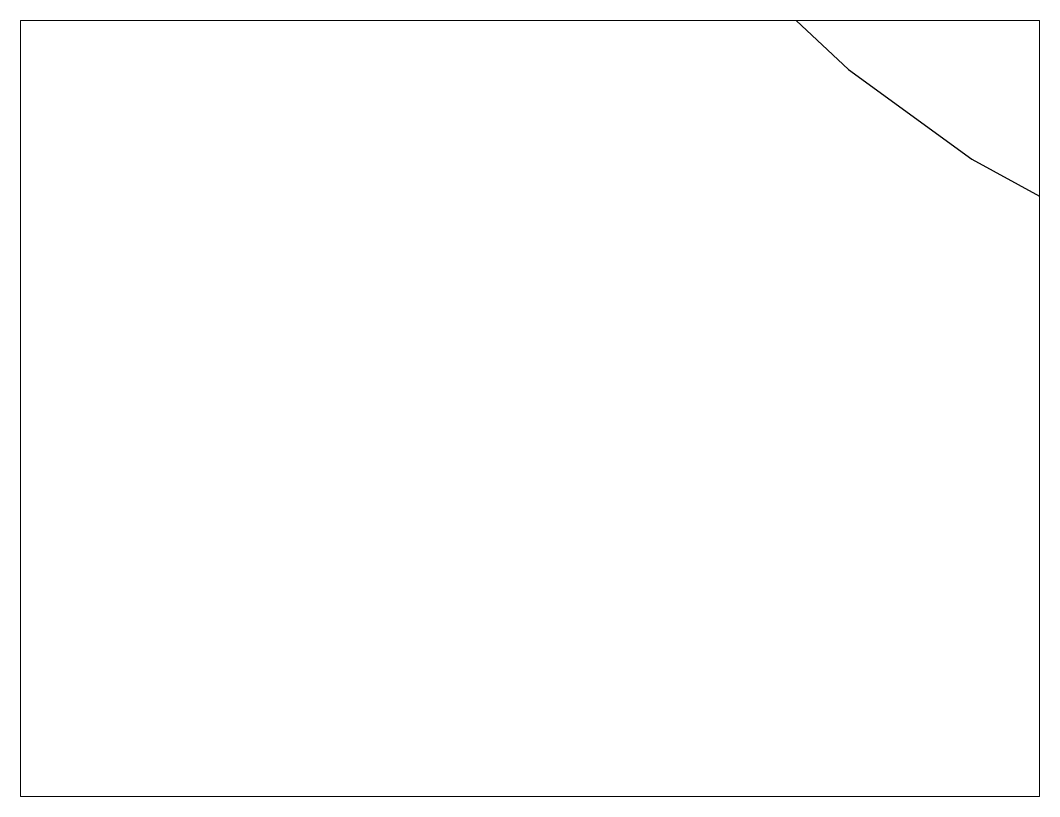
# Paper-space layout 'Layout1' of a CAD drawing. Header units: millimetres. Extents: x 0.63 to 9.03, y 0.8 to 7.2.
# The model-space entities are those that its viewports show. They can reach past a viewport. Long polylines and large blocks are cut down to what shows.
import ezdxf

# ---------------------------------------------------------------- set-up
doc = ezdxf.new("R2010")
doc.units = ezdxf.units.MM
doc.layers.add('iTopie_plate_1_layer_1', color=1, linetype='Continuous')
doc.layers.add('View Port', color=7, linetype='Continuous', plot=False)

msp = doc.modelspace()

# ---------------------------------------------------------------- linework, layer by layer
at = {"layer": 'iTopie_plate_1_layer_1'}
msp.add_lwpolyline([(7.7103, 8.1545), (8.6258, 7.2949), (8.6258, 7.2949), (9.6417, 6.5567), (9.6417, 6.5567), (10.7422, 5.9517)], dxfattribs=at)

psp = doc.layouts.get("Layout1")

# ---------------------------------------------------------------- viewports
at = {"layer": 'View Port'}
psp.add_viewport(center=(4.8289, 4), size=(8.4, 6.4), view_center_point=(6, 4.5), view_height=6.4, dxfattribs=at)

doc.saveas('drawing.dxf')
